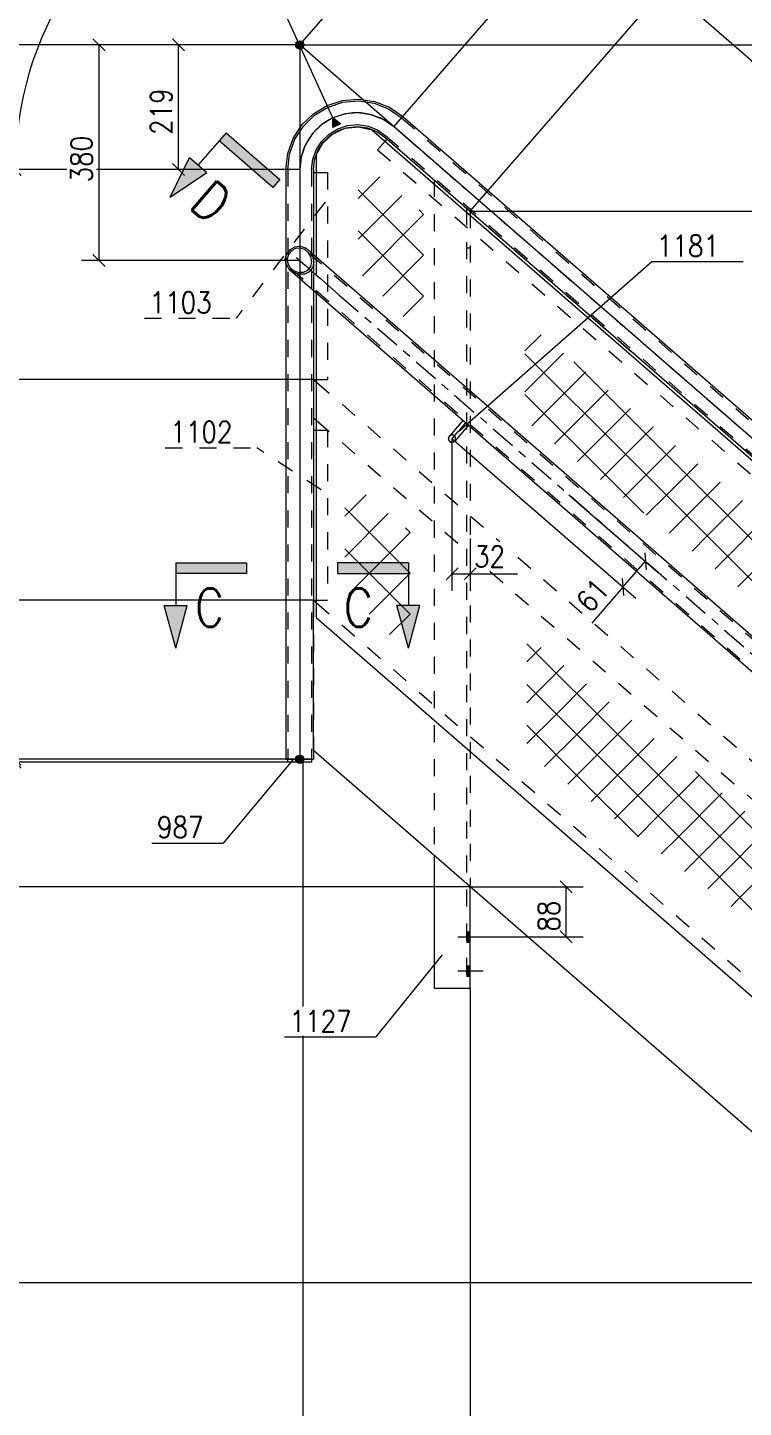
# Model space of a CAD drawing. Header units: millimetres. Extents: x 5 to 846, y 5 to 599.
# Drawn here: x 529.2 to 613.2, y 217 to 378.9 of the extents above; entities that cross this region are included whole.
import ezdxf

# ---------------------------------------------------------------- set-up
doc = ezdxf.new("R2010")
doc.units = ezdxf.units.MM
for name, pattern in [('XKITLINE00', [0]), ('XKITLINE02', [4, 2, -2]), ('XKITLINE03', [6, 3, -1, 1, -1]), ('XKITLINE06', [7, 3, -1, 2, -1])]:
    doc.linetypes.add(name, pattern=pattern)
for name, color, linetype, lineweight in [('Corte', 7, 'Continuous', 0), ('Cota', 4, 'Continuous', 0), ('Marca da peça', 2, 'Continuous', 0), ('Objeto gráfico', 3, 'Continuous', 0), ('Parafuso', 3, 'Continuous', 0), ('Peça', 2, 'Continuous', 0)]:
    doc.layers.add(name, color=color, linetype=linetype, lineweight=lineweight)
doc.styles.add('ROMANS', font='ROMANS__.TTF')
doc.styles.add('SIMPLEX', font='SIMPLEX_.TTF')

# ---------------------------------------------------------------- blocks, each defined once
blk = doc.blocks.new('*A80')
at = {"layer": 'Peça', "color": 4, "linetype": 'XKITLINE00', "lineweight": 0}
for p, q in [((563.85, 365.39), (565.02, 366.49)), ((565.02, 366.49), (566.48, 367.15)), ((566.48, 367.15), (568.07, 367.31)), ((568.07, 367.31), (569.63, 366.96)), ((569.63, 366.96), (703.55, 250.51)), ((563.1, 363.99), (563.85, 365.39)), ((563.1, 363.99), (563.1, 352.02)), ((563.1, 347.8), (563.09, 309.68)), ((563.09, 309.68), (760.94, 137.64))]:
    blk.add_line(p, q, dxfattribs=at)
at = {"layer": 'Peça', "color": 7, "linetype": 'XKITLINE02', "lineweight": 0}
blk.add_line((563.1, 352.02), (563.1, 347.8), dxfattribs=at)
blk = doc.blocks.new('*A81')
at = {"layer": 'Peça', "color": 7, "linetype": 'XKITLINE02', "lineweight": 0}
for p, q in [((571.17, 365.62), (570.29, 364.61)), ((570.29, 364.61), (703, 249.22))]:
    blk.add_line(p, q, dxfattribs=at)
at = {"layer": 'Peça', "color": 4, "linetype": 'XKITLINE00', "lineweight": 0}
for q in [(571.17, 365.62), (704.05, 250.51)]:
    blk.add_line((571.39, 365.87), q, dxfattribs=at)
blk = doc.blocks.new('*A82')
at = {"layer": 'Peça'}
for points in [[(561.13, 376.41), (561.1, 376.41), (561.08, 376.41), (561.05, 376.42), (561.03, 376.42), (561.01, 376.43), (560.98, 376.44), (560.96, 376.44), (560.94, 376.45), (560.92, 376.47), (560.89, 376.48), (560.87, 376.49), (560.85, 376.5), (560.83, 376.52), (560.82, 376.54), (560.8, 376.55), (560.78, 376.57), (560.77, 376.59), (560.75, 376.61), (560.74, 376.63), (560.72, 376.65), (560.71, 376.67), (560.7, 376.69), (560.69, 376.71), (560.68, 376.74), (560.67, 376.76), (560.67, 376.78), (560.66, 376.81), (560.66, 376.83), (560.65, 376.86), (560.65, 376.88), (560.65, 376.91), (560.65, 376.93), (560.65, 376.96), (560.66, 376.98), (560.66, 377), (560.67, 377.03), (560.67, 377.05), (560.68, 377.07), (560.69, 377.1), (560.7, 377.12), (560.71, 377.14), (560.72, 377.16), (560.74, 377.18), (560.75, 377.2), (560.77, 377.22), (560.78, 377.24), (560.8, 377.26), (560.82, 377.28), (560.83, 377.29), (560.85, 377.31), (560.87, 377.32), (560.89, 377.34), (560.92, 377.35), (560.94, 377.36), (560.96, 377.37), (560.98, 377.38), (561.01, 377.38), (561.03, 377.39), (561.05, 377.4), (561.08, 377.4), (561.1, 377.4), (561.13, 377.41), (561.15, 377.41), (561.18, 377.41), (561.2, 377.4), (561.23, 377.4), (561.25, 377.4), (561.27, 377.39), (561.3, 377.38), (561.32, 377.38), (561.34, 377.37), (561.37, 377.36), (561.39, 377.35), (561.41, 377.34), (561.43, 377.32), (561.45, 377.31), (561.47, 377.29), (561.49, 377.28), (561.51, 377.26), (561.52, 377.24), (561.54, 377.22), (561.55, 377.2), (561.57, 377.18), (561.58, 377.16), (561.59, 377.14), (561.6, 377.12), (561.61, 377.1), (561.62, 377.07), (561.63, 377.05), (561.64, 377.03), (561.64, 377), (561.65, 376.98), (561.65, 376.96), (561.65, 376.93), (561.65, 376.91), (561.65, 376.88), (561.65, 376.86), (561.65, 376.83), (561.64, 376.81), (561.64, 376.78), (561.63, 376.76), (561.62, 376.74), (561.61, 376.71), (561.6, 376.69), (561.59, 376.67), (561.58, 376.65), (561.57, 376.63), (561.55, 376.61), (561.54, 376.59), (561.52, 376.57), (561.51, 376.55), (561.49, 376.54), (561.47, 376.52), (561.45, 376.5), (561.43, 376.49), (561.41, 376.48), (561.39, 376.47), (561.37, 376.45), (561.34, 376.44), (561.32, 376.44), (561.3, 376.43), (561.27, 376.42), (561.25, 376.42), (561.23, 376.41), (561.2, 376.41), (561.18, 376.41), (561.15, 376.41)], [(561.13, 376.41), (561.1, 376.41), (561.08, 376.41), (561.05, 376.42), (561.03, 376.42), (561.01, 376.43), (560.98, 376.44), (560.96, 376.44), (560.94, 376.45), (560.92, 376.47), (560.89, 376.48), (560.87, 376.49), (560.85, 376.5), (560.83, 376.52), (560.82, 376.54), (560.8, 376.55), (560.78, 376.57), (560.77, 376.59), (560.75, 376.61), (560.74, 376.63), (560.72, 376.65), (560.71, 376.67), (560.7, 376.69), (560.69, 376.71), (560.68, 376.74), (560.67, 376.76), (560.67, 376.78), (560.66, 376.81), (560.66, 376.83), (560.65, 376.86), (560.65, 376.88), (560.65, 376.91), (560.65, 376.93), (560.65, 376.96), (560.66, 376.98), (560.66, 377), (560.67, 377.03), (560.67, 377.05), (560.68, 377.07), (560.69, 377.1), (560.7, 377.12), (560.71, 377.14), (560.72, 377.16), (560.74, 377.18), (560.75, 377.2), (560.77, 377.22), (560.78, 377.24), (560.8, 377.26), (560.82, 377.28), (560.83, 377.29), (560.85, 377.31), (560.87, 377.32), (560.89, 377.34), (560.92, 377.35), (560.94, 377.36), (560.96, 377.37), (560.98, 377.38), (561.01, 377.38), (561.03, 377.39), (561.05, 377.4), (561.08, 377.4), (561.1, 377.4), (561.13, 377.41), (561.15, 377.41), (561.18, 377.41), (561.2, 377.4), (561.23, 377.4), (561.25, 377.4), (561.27, 377.39), (561.3, 377.38), (561.32, 377.38), (561.34, 377.37), (561.37, 377.36), (561.39, 377.35), (561.41, 377.34), (561.43, 377.32), (561.45, 377.31), (561.47, 377.29), (561.49, 377.28), (561.51, 377.26), (561.52, 377.24), (561.54, 377.22), (561.55, 377.2), (561.57, 377.18), (561.58, 377.16), (561.59, 377.14), (561.6, 377.12), (561.61, 377.1), (561.62, 377.07), (561.63, 377.05), (561.64, 377.03), (561.64, 377), (561.65, 376.98), (561.65, 376.96), (561.65, 376.93), (561.65, 376.91), (561.65, 376.88), (561.65, 376.86), (561.65, 376.83), (561.64, 376.81), (561.64, 376.78), (561.63, 376.76), (561.62, 376.74), (561.61, 376.71), (561.6, 376.69), (561.59, 376.67), (561.58, 376.65), (561.57, 376.63), (561.55, 376.61), (561.54, 376.59), (561.52, 376.57), (561.51, 376.55), (561.49, 376.54), (561.47, 376.52), (561.45, 376.5), (561.43, 376.49), (561.41, 376.48), (561.39, 376.47), (561.37, 376.45), (561.34, 376.44), (561.32, 376.44), (561.3, 376.43), (561.27, 376.42), (561.25, 376.42), (561.23, 376.41), (561.2, 376.41), (561.18, 376.41), (561.15, 376.41)], [(561.13, 292.54), (561.1, 292.54), (561.08, 292.55), (561.05, 292.55), (561.03, 292.55), (561.01, 292.56), (560.98, 292.57), (560.96, 292.58), (560.94, 292.59), (560.92, 292.6), (560.89, 292.61), (560.87, 292.62), (560.85, 292.64), (560.83, 292.65), (560.82, 292.67), (560.8, 292.69), (560.78, 292.7), (560.77, 292.72), (560.75, 292.74), (560.74, 292.76), (560.72, 292.78), (560.71, 292.8), (560.7, 292.83), (560.69, 292.85), (560.68, 292.87), (560.67, 292.89), (560.67, 292.92), (560.66, 292.94), (560.66, 292.97), (560.65, 292.99), (560.65, 293.02), (560.65, 293.04), (560.65, 293.06), (560.65, 293.09), (560.66, 293.11), (560.66, 293.14), (560.67, 293.16), (560.67, 293.18), (560.68, 293.21), (560.69, 293.23), (560.7, 293.25), (560.71, 293.28), (560.72, 293.3), (560.74, 293.32), (560.75, 293.34), (560.77, 293.36), (560.78, 293.38), (560.8, 293.39), (560.82, 293.41), (560.83, 293.43), (560.85, 293.44), (560.87, 293.46), (560.89, 293.47), (560.92, 293.48), (560.94, 293.49), (560.96, 293.5), (560.98, 293.51), (561.01, 293.52), (561.03, 293.52), (561.05, 293.53), (561.08, 293.53), (561.1, 293.54), (561.13, 293.54), (561.15, 293.54), (561.18, 293.54), (561.2, 293.54), (561.23, 293.53), (561.25, 293.53), (561.27, 293.52), (561.3, 293.52), (561.32, 293.51), (561.34, 293.5), (561.37, 293.49), (561.39, 293.48), (561.41, 293.47), (561.43, 293.46), (561.45, 293.44), (561.47, 293.43), (561.49, 293.41), (561.51, 293.39), (561.52, 293.38), (561.54, 293.36), (561.55, 293.34), (561.57, 293.32), (561.58, 293.3), (561.59, 293.28), (561.6, 293.25), (561.61, 293.23), (561.62, 293.21), (561.63, 293.18), (561.64, 293.16), (561.64, 293.14), (561.65, 293.11), (561.65, 293.09), (561.65, 293.06), (561.65, 293.04), (561.65, 293.02), (561.65, 292.99), (561.65, 292.97), (561.64, 292.94), (561.64, 292.92), (561.63, 292.89), (561.62, 292.87), (561.61, 292.85), (561.6, 292.83), (561.59, 292.8), (561.58, 292.78), (561.57, 292.76), (561.55, 292.74), (561.54, 292.72), (561.52, 292.7), (561.51, 292.69), (561.49, 292.67), (561.47, 292.65), (561.45, 292.64), (561.43, 292.62), (561.41, 292.61), (561.39, 292.6), (561.37, 292.59), (561.34, 292.58), (561.32, 292.57), (561.3, 292.56), (561.27, 292.55), (561.25, 292.55), (561.23, 292.55), (561.2, 292.54), (561.18, 292.54), (561.15, 292.54)]]:
    blk.add_hatch(color=7, dxfattribs=at).paths.add_polyline_path(points, flags=17)
at = {"layer": 'Peça', "color": 7, "linetype": 'XKITLINE00', "lineweight": 0}
for p, q in [((762.89, 201.48), (561.15, 376.91)), ((561.15, 376.91), (561.15, 293.04))]:
    blk.add_line(p, q, dxfattribs=at)
at = {"layer": 'Peça', "color": 4, "linetype": 'XKITLINE00', "lineweight": 0}
for p, q in [((562.77, 368.83), (564.39, 369.81)), ((564.39, 369.81), (566.18, 370.39)), ((566.18, 370.39), (568.07, 370.55)), ((568.07, 370.55), (569.93, 370.28)), ((569.93, 370.28), (571.69, 369.59)), ((571.69, 369.59), (573.25, 368.52)), ((561.41, 367.52), (562.77, 368.83)), ((573.25, 368.52), (761.65, 204.69)), ((560.39, 365.93), (561.41, 367.52)), ((563.91, 365.48), (564.73, 366.28)), ((564.73, 366.28), (564.93, 366.4)), ((565.23, 366.58), (565.72, 366.88)), ((565.72, 366.88), (566.26, 367.05)), ((566.6, 367.16), (566.82, 367.23)), ((566.82, 367.23), (567.97, 367.33)), ((567.97, 367.33), (569.11, 367.16)), ((569.11, 367.16), (570.19, 366.74)), ((570.19, 366.74), (571.14, 366.09)), ((559.76, 364.15), (560.39, 365.93)), ((562.89, 363.42), (563.28, 364.51)), ((563.28, 364.51), (563.91, 365.48)), ((571.14, 366.09), (571.39, 365.87)), ((559.54, 362.27), (559.76, 364.15)), ((562.76, 362.27), (562.89, 363.42)), ((559.54, 362.27), (559.54, 352.11)), ((562.76, 362.27), (562.76, 361.94)), ((559.54, 351.22), (559.54, 293.04)), ((562.76, 333.13), (562.76, 331.69)), ((562.76, 294.06), (562.76, 293.04)), ((559.54, 293.04), (562.76, 293.04))]:
    blk.add_line(p, q, dxfattribs=at)
at = {"layer": 'Peça', "color": 7, "linetype": 'XKITLINE02', "lineweight": 0}
for p, q in [((562.9, 368.66), (564.48, 369.61)), ((564.48, 369.61), (566.23, 370.18)), ((566.23, 370.18), (568.06, 370.33)), ((568.06, 370.33), (569.88, 370.07)), ((569.88, 370.07), (571.59, 369.4)), ((571.59, 369.4), (573.11, 368.36)), ((561.58, 367.38), (562.9, 368.66)), ((573.11, 368.36), (761.51, 204.53)), ((560.59, 365.83), (561.58, 367.38)), ((563.74, 365.61), (564.6, 366.45)), ((564.6, 366.45), (565.63, 367.07)), ((564.93, 366.4), (565.23, 366.58)), ((565.63, 367.07), (566.78, 367.44)), ((566.26, 367.05), (566.6, 367.16)), ((566.78, 367.44), (567.98, 367.55)), ((567.98, 367.55), (569.17, 367.37)), ((569.17, 367.37), (570.29, 366.93)), ((570.29, 366.93), (571.28, 366.25)), ((571.28, 366.25), (704.38, 250.51)), ((559.97, 364.1), (560.59, 365.83)), ((562.68, 363.47), (563.09, 364.6)), ((563.09, 364.6), (563.74, 365.61)), ((571.39, 365.87), (704.05, 250.51)), ((559.76, 362.27), (559.97, 364.1)), ((562.55, 362.27), (562.68, 363.47)), ((559.76, 362.27), (559.76, 293.04)), ((562.55, 362.27), (562.55, 293.04)), ((562.76, 361.94), (562.76, 333.13)), ((559.54, 352.11), (559.54, 351.22)), ((562.76, 331.69), (562.76, 294.06))]:
    blk.add_line(p, q, dxfattribs=at)
at = {"layer": 'Peça', "color": 7, "linetype": 'XKITLINE03', "lineweight": 0}
for p, q in [((565.05, 368.34), (563.75, 367.56)), ((566.5, 368.81), (565.05, 368.34)), ((568.02, 368.94), (566.5, 368.81)), ((569.52, 368.72), (568.02, 368.94)), ((570.94, 368.17), (569.52, 368.72)), ((572.19, 367.31), (570.94, 368.17)), ((562.66, 366.5), (561.84, 365.22)), ((563.75, 367.56), (562.66, 366.5)), ((760.59, 203.48), (572.19, 367.31)), ((561.84, 365.22), (561.33, 363.79)), ((561.33, 363.79), (561.15, 362.27)), ((561.15, 362.27), (561.15, 293.04))]:
    blk.add_line(p, q, dxfattribs=at)
at = {"layer": 'Peça', "color": 7, "linetype": 'XKITLINE00', "lineweight": 0}
for centre in [(561.15, 376.91), (561.15, 376.91), (561.15, 293.04)]:
    blk.add_circle(centre, 0.5, dxfattribs=at)
blk = doc.blocks.new('*A83')
at = {"layer": 'Peça', "color": 4, "linetype": 'XKITLINE00', "lineweight": 0}
for p, q in [((562.76, 294.06), (562.76, 311.73)), ((562.76, 311.73), (563.09, 311.44)), ((761.28, 121.45), (562.76, 294.06))]:
    blk.add_line(p, q, dxfattribs=at)
at = {"layer": 'Peça', "color": 7, "linetype": 'XKITLINE02', "lineweight": 0}
blk.add_line((563.09, 311.44), (655.33, 231.24), dxfattribs=at)
blk = doc.blocks.new('*A84')
at = {"layer": 'Peça', "color": 4, "linetype": 'XKITLINE00', "lineweight": 0}
for p, q in [((562.76, 337.64), (563.1, 337.35)), ((562.76, 337.64), (562.76, 333.13)), ((562.76, 333.13), (563.1, 332.84))]:
    blk.add_line(p, q, dxfattribs=at)
at = {"layer": 'Peça', "color": 7, "linetype": 'XKITLINE02', "lineweight": 0}
for p, q in [((563.1, 337.35), (584.64, 318.61)), ((563.1, 332.84), (581.12, 317.17)), ((586.76, 316.77), (634.59, 275.18)), ((583.48, 315.11), (703, 211.19))]:
    blk.add_line(p, q, dxfattribs=at)
blk = doc.blocks.new('*A88')
at = {"layer": 'Peça', "color": 7, "linetype": 'XKITLINE02', "lineweight": 0}
for p, q in [((560.02, 352.91), (560.57, 353.21)), ((560.57, 353.21), (561.21, 353.27)), ((561.21, 353.27), (561.84, 353.07)), ((559.82, 352.32), (559.68, 351.79)), ((559.68, 351.79), (559.76, 351.23)), ((560.02, 352.91), (559.7, 352.52)), ((560.16, 352.74), (559.82, 352.32)), ((560.65, 353), (560.16, 352.74)), ((561.2, 353.05), (560.65, 353)), ((561.74, 352.88), (561.2, 353.05)), ((562.19, 352.52), (561.74, 352.88)), ((561.84, 353.07), (562.36, 352.66)), ((562.19, 352.52), (663.43, 264.49)), ((562.47, 352.03), (562.19, 352.52)), ((562.36, 352.66), (562.43, 352.6)), ((562.36, 352.66), (562.68, 352.09)), ((562.52, 351.7), (562.47, 352.03)), ((562.55, 351.52), (562.52, 351.7)), ((562.56, 351.46), (562.55, 351.52)), ((562.68, 352.09), (562.71, 351.92)), ((562.71, 351.92), (562.8, 351.42)), ((559.7, 350.91), (559.88, 350.6)), ((559.76, 351.23), (560.04, 350.74)), ((559.88, 350.6), (559.99, 350.5)), ((560.39, 350.19), (559.88, 350.6)), ((560.04, 350.74), (693.43, 234.74)), ((560.04, 350.74), (560.49, 350.38)), ((561.02, 349.99), (560.39, 350.19)), ((560.49, 350.38), (561.03, 350.21)), ((561.7, 350.01), (561.02, 349.99)), ((561.03, 350.21), (561.24, 350.23)), ((561.24, 350.23), (561.61, 350.24)), ((561.61, 350.24), (562.11, 350.48)), ((562.28, 350.29), (561.7, 350.01)), ((562.11, 350.48), (562.44, 350.91)), ((562.66, 350.79), (562.28, 350.29)), ((562.44, 350.91), (562.56, 351.46)), ((562.8, 351.42), (562.66, 350.79))]:
    blk.add_line(p, q, dxfattribs=at)
at = {"layer": 'Peça', "color": 4, "linetype": 'XKITLINE00', "lineweight": 0}
for p, q in [((559.46, 351.81), (559.62, 352.42)), ((559.55, 351.17), (559.46, 351.81)), ((559.7, 352.52), (559.62, 352.42)), ((562.43, 352.6), (562.44, 352.59)), ((562.44, 352.59), (663.57, 264.65)), ((559.55, 351.17), (559.7, 350.91)), ((559.99, 350.5), (693.11, 234.74))]:
    blk.add_line(p, q, dxfattribs=at)
at = {"layer": 'Peça', "color": 7, "linetype": 'XKITLINE03', "lineweight": 0}
for p, q in [((560.73, 351.97), (560.73, 351.97)), ((560.73, 351.97), (560.85, 351.86)), ((560.85, 351.86), (561.23, 351.53)), ((561.23, 351.53), (561.83, 351.01)), ((561.83, 351.01), (562.62, 350.32)), ((562.62, 350.32), (563.58, 349.49)), ((563.58, 349.49), (564.64, 348.56)), ((564.64, 348.56), (565.76, 347.59)), ((565.76, 347.59), (703, 228.25))]:
    blk.add_line(p, q, dxfattribs=at)
blk = doc.blocks.new('*A90')
at = {"layer": 'Peça', "color": 4, "linetype": 'XKITLINE00', "lineweight": 0}
for p, q in [((580.32, 332.81), (578.72, 330.97)), ((580.96, 332.26), (579.35, 330.41)), ((580.96, 332.26), (580.32, 332.81)), ((578.61, 330.66), (578.72, 330.97)), ((578.76, 330.37), (578.61, 330.66)), ((579.06, 330.27), (578.76, 330.37)), ((579.35, 330.41), (579.06, 330.27))]:
    blk.add_line(p, q, dxfattribs=at)
at = {"layer": 'Peça', "color": 7, "linetype": 'XKITLINE03', "lineweight": 0}
for p, q in [((580.13, 331.95), (580.64, 332.54)), ((579.03, 330.69), (579.12, 330.79)), ((579.03, 330.69), (579.03, 330.69)), ((579.12, 330.79), (579.36, 331.06)), ((579.36, 331.06), (579.71, 331.47)), ((579.71, 331.47), (580.13, 331.95))]:
    blk.add_line(p, q, dxfattribs=at)
at = {"layer": 'Peça', "color": 7, "linetype": 'XKITLINE02', "lineweight": 0}
for start, end in [(48.9909, 228.9909), (228.9909, 48.9909)]:
    blk.add_arc((579.03, 330.69), 0.423, start, end, dxfattribs=at)
blk = doc.blocks.new('*A94')
at = {"layer": 'Peça', "color": 4, "linetype": 'XKITLINE00', "lineweight": 0}
for p, q in [((562.76, 331.69), (563.1, 331.69)), ((562.76, 331.69), (562.76, 311.73)), ((562.76, 311.73), (563.09, 311.73))]:
    blk.add_line(p, q, dxfattribs=at)
at = {"layer": 'Peça', "color": 7, "linetype": 'XKITLINE02', "lineweight": 0}
for p, q in [((563.1, 331.69), (564.43, 331.69)), ((564.43, 331.69), (564.43, 311.73)), ((563.09, 311.73), (564.43, 311.73))]:
    blk.add_line(p, q, dxfattribs=at)
blk = doc.blocks.new('*A95')
at = {"layer": 'Peça', "color": 4, "linetype": 'XKITLINE00', "lineweight": 0}
for p, q in [((562.76, 361.94), (563.1, 361.94)), ((562.76, 361.94), (562.76, 352.31)), ((562.76, 348.09), (562.76, 337.64)), ((562.76, 337.64), (563.1, 337.64))]:
    blk.add_line(p, q, dxfattribs=at)
at = {"layer": 'Peça', "color": 7, "linetype": 'XKITLINE02', "lineweight": 0}
for p, q in [((563.1, 361.94), (564.43, 361.94)), ((564.43, 361.94), (564.43, 337.64)), ((562.76, 352.31), (562.76, 348.09)), ((563.1, 337.64), (564.43, 337.64))]:
    blk.add_line(p, q, dxfattribs=at)
blk = doc.blocks.new('*A98')
at = {"layer": 'Peça', "color": 4, "linetype": 'XKITLINE00', "lineweight": 0}
for p, q in [((559.75, 292.72), (559.75, 293.04)), ((562.5, 292.72), (559.75, 292.72)), ((561.15, 293.04), (561.15, 292.72)), ((562.55, 292.72), (562.5, 292.72)), ((562.55, 293.04), (562.55, 292.72))]:
    blk.add_line(p, q, dxfattribs=at)
at = {"layer": 'Peça', "color": 7, "linetype": 'XKITLINE02', "lineweight": 0}
for p, q in [((562.55, 293.04), (559.75, 293.04)), ((562.5, 292.72), (562.55, 292.72))]:
    blk.add_line(p, q, dxfattribs=at)
blk = doc.blocks.new('*A99')
at = {"layer": 'Peça', "color": 7, "linetype": 'XKITLINE02', "lineweight": 0}
for p, q in [((576.92, 361.06), (581.15, 357.38)), ((576.92, 361.06), (576.92, 281.75)), ((580.73, 357.75), (580.73, 266.19)), ((581.15, 357.38), (581.15, 318.61)), ((580.73, 353.08), (581.15, 353.08)), ((581.15, 315.11), (581.15, 278.07))]:
    blk.add_line(p, q, dxfattribs=at)
at = {"layer": 'Peça', "color": 4, "linetype": 'XKITLINE00', "lineweight": 0}
for p, q in [((576.92, 281.75), (576.92, 266.19)), ((581.15, 266.19), (581.15, 278.07)), ((576.92, 266.19), (581.15, 266.19))]:
    blk.add_line(p, q, dxfattribs=at)
blk = doc.blocks.new('*A101')
at = {"layer": 'Parafuso'}
for points in [[(581.15, 271.59), (580.73, 271.59), (580.73, 272.79), (581.15, 272.79)], [(581.15, 267.59), (580.73, 267.59), (580.73, 268.79), (581.15, 268.79)]]:
    blk.add_hatch(color=7, dxfattribs=at).paths.add_polyline_path(points, flags=17)
at = {"layer": 'Parafuso', "color": 7, "linetype": 'XKITLINE00', "lineweight": 0}
for p, q in [((579.73, 272.19), (582.69, 272.19)), ((580.73, 272.79), (581.15, 272.79)), ((580.73, 271.59), (581.15, 271.59)), ((579.73, 268.19), (582.69, 268.19)), ((580.73, 268.79), (581.15, 268.79)), ((580.73, 267.59), (581.15, 267.59))]:
    blk.add_line(p, q, dxfattribs=at)
blk = doc.blocks.new('*A138')
at = {"layer": 'Objeto gráfico', "color": 2, "linetype": 'XKITLINE00', "lineweight": 0}
for p, q in [((598.84, 295.59), (587.82, 306.61)), ((587.82, 304.47), (589.51, 306.17)), ((588.89, 300.75), (592.17, 304.04)), ((596.45, 293.19), (587.82, 301.82)), ((591.28, 298.36), (594.82, 301.9)), ((587.82, 299.68), (588.89, 300.75)), ((593.67, 295.96), (597.48, 299.77)), ((587.82, 294.9), (591.28, 298.36)), ((594.05, 290.8), (587.82, 297.03)), ((596.07, 293.57), (600.13, 297.63)), ((589.9, 292.19), (593.67, 295.96)), ((598.46, 291.18), (602.78, 295.49)), ((621.92, 272.51), (598.84, 295.59)), ((592.64, 290.14), (596.07, 293.57)), ((600.86, 288.78), (605.44, 293.36)), ((620.02, 269.62), (596.45, 293.19)), ((623.82, 275.39), (607.61, 291.61)), ((600.91, 283.94), (594.05, 290.8)), ((595.38, 288.09), (598.46, 291.18)), ((603.25, 286.39), (608.09, 291.22)), ((598.11, 286.04), (600.86, 288.78)), ((605.65, 283.99), (610.74, 289.09)), ((608.04, 281.6), (613.4, 286.95)), ((600.85, 283.98), (603.25, 286.39)), ((603.59, 281.93), (605.65, 283.99)), ((610.44, 279.2), (616.05, 284.82)), ((612.83, 276.81), (618.71, 282.68)), ((606.33, 279.88), (608.04, 281.6)), ((615.23, 274.41), (621.36, 280.54)), ((609.07, 277.83), (610.44, 279.2)), ((617.62, 272.02), (624.01, 278.41)), ((611.8, 275.78), (612.83, 276.81)), ((614.54, 273.73), (615.23, 274.41)), ((617.28, 271.67), (617.62, 272.02))]:
    blk.add_line(p, q, dxfattribs=at)
blk = doc.blocks.new('*A139')
at = {"layer": 'Objeto gráfico', "color": 2, "linetype": 'XKITLINE00', "lineweight": 0}
for p, q in [((587.6, 340.98), (589.49, 342.87)), ((599.79, 328.47), (587.6, 340.66)), ((589.83, 338.42), (592.12, 340.71)), ((602.18, 330.86), (593.35, 339.7)), ((587.6, 336.19), (589.83, 338.42)), ((592.23, 336.03), (594.75, 338.55)), ((597.39, 326.07), (587.6, 335.87)), ((588.39, 332.19), (592.23, 336.03)), ((594.62, 333.63), (597.38, 336.39)), ((597.02, 331.24), (600, 334.22)), ((591.08, 330.09), (594.62, 333.63)), ((593.77, 327.99), (597.02, 331.24)), ((599.41, 328.84), (602.63, 332.06)), ((625.15, 307.89), (602.18, 330.86)), ((596.46, 325.89), (599.41, 328.84)), ((601.81, 326.45), (605.26, 329.9)), ((623.36, 304.9), (599.79, 328.47)), ((604.2, 324.05), (607.89, 327.74)), ((601.54, 321.92), (597.39, 326.07)), ((599.15, 323.79), (601.81, 326.45)), ((601.84, 321.69), (604.2, 324.05)), ((606.6, 321.66), (610.52, 325.58)), ((608.99, 319.26), (613.14, 323.42)), ((604.53, 319.59), (606.6, 321.66)), ((611.39, 316.87), (615.77, 321.26)), ((607.22, 317.49), (608.99, 319.26)), ((613.78, 314.47), (618.4, 319.1)), ((626.95, 310.89), (620.31, 317.53)), ((609.91, 315.39), (611.39, 316.87)), ((616.18, 312.08), (621.03, 316.93)), ((612.6, 313.29), (613.78, 314.47)), ((618.57, 309.69), (623.66, 314.77)), ((615.29, 311.19), (616.18, 312.08)), ((620.96, 307.29), (626.29, 312.61)), ((617.98, 309.09), (618.57, 309.69)), ((620.67, 307), (620.96, 307.29)), ((623.36, 304.9), (623.36, 304.9)), ((623.36, 304.9), (623.36, 304.9)), ((623.36, 304.9), (623.36, 304.9))]:
    blk.add_line(p, q, dxfattribs=at)
blk = doc.blocks.new('*A140')
at = {"layer": 'Objeto gráfico', "color": 2, "linetype": 'XKITLINE00', "lineweight": 0}
for p, q in [((566.43, 321.57), (568.95, 324.09)), ((574.1, 314.88), (566.43, 322.55)), ((566.43, 316.78), (571.55, 321.9)), ((566.92, 312.48), (574.1, 319.67)), ((574.1, 319.67), (573.56, 320.21)), ((574.1, 310.09), (566.43, 317.76)), ((569.31, 310.09), (574.1, 314.88)), ((571.71, 307.69), (574.1, 310.09))]:
    blk.add_line(p, q, dxfattribs=at)
blk = doc.blocks.new('*A141')
at = {"layer": 'Objeto gráfico', "color": 2, "linetype": 'XKITLINE00', "lineweight": 0}
for p, q in [((568.03, 358.9), (570.55, 361.42)), ((575.7, 352.21), (568.03, 359.88)), ((568.03, 354.11), (573.15, 359.23)), ((568.52, 349.81), (575.7, 357)), ((575.7, 357), (575.16, 357.54)), ((575.7, 347.42), (568.03, 355.09)), ((570.91, 347.42), (575.7, 352.21)), ((573.31, 345.02), (575.7, 347.42))]:
    blk.add_line(p, q, dxfattribs=at)
blk = doc.blocks.new('*A142')
at = {"layer": 'Objeto gráfico', "color": 7, "linetype": 'XKITLINE06', "lineweight": 0}
blk.add_line((561.15, 376.91), (561.15, 362.27), dxfattribs=at)
blk = doc.blocks.new('*A383')
at = {"layer": 'Cota', "color": 7, "linetype": 'XKITLINE00', "lineweight": 0}
blk.add_line((561.15, 376.91), (830.52, 376.91), dxfattribs=at)
blk = doc.blocks.new('*A384')
at = {"layer": 'Cota', "color": 7, "linetype": 'XKITLINE00', "lineweight": 0}
for p, q in [((561.15, 376.91), (807.38, 376.91)), ((581.15, 357.38), (807.38, 357.38))]:
    blk.add_line(p, q, dxfattribs=at)
blk = doc.blocks.new('*A385')
at = {"layer": 'Cota', "color": 7, "linetype": 'XKITLINE00', "lineweight": 0}
blk.add_line((581.15, 357.38), (807.38, 357.38), dxfattribs=at)
blk = doc.blocks.new('*A391')
at = {"layer": 'Cota', "color": 7, "linetype": 'XKITLINE00', "lineweight": 0}
blk.add_line((561.15, 376.91), (818.41, 376.91), dxfattribs=at)
blk = doc.blocks.new('*A392')
at = {"layer": 'Cota', "color": 7, "linetype": 'XKITLINE00', "lineweight": 0}
blk.add_line((561.15, 376.91), (597.68, 418.92), dxfattribs=at)
blk = doc.blocks.new('*A393')
at = {"layer": 'Cota', "color": 7, "linetype": 'XKITLINE00', "lineweight": 0}
blk.add_line((561.15, 293.04), (503.07, 293.04), dxfattribs=at)
blk = doc.blocks.new('*A398')
at = {"layer": 'Cota', "color": 7, "linetype": 'XKITLINE00', "lineweight": 0}
for p, q in [((572.19, 367.31), (595.47, 394.07)), ((594.12, 392.52), (782.52, 228.69))]:
    blk.add_line(p, q, dxfattribs=at)
blk = doc.blocks.new('*A399')
at = {"layer": 'Cota', "color": 7, "linetype": 'XKITLINE00', "lineweight": 0}
for p, q in [((561.51, 293.04), (561.51, 264.03)), ((561.51, 260.57), (561.51, 100.99))]:
    blk.add_line(p, q, dxfattribs=at)
blk = doc.blocks.new('*A403')
at = {"layer": 'Cota', "color": 7, "linetype": 'XKITLINE00', "lineweight": 0}
blk.add_line((581.15, 266.19), (581.15, 102.63), dxfattribs=at)
blk = doc.blocks.new('*A404')
at = {"layer": 'Cota', "color": 7, "linetype": 'XKITLINE00', "lineweight": 0}
for p, q in [((561.51, 293.04), (561.51, 264.03)), ((581.15, 266.19), (581.15, 102.63)), ((561.51, 260.57), (561.51, 102.63))]:
    blk.add_line(p, q, dxfattribs=at)
blk = doc.blocks.new('*A405')
at = {"layer": 'Corte'}
for points in [[(551.7, 365.65), (552.52, 366.6), (558.81, 361.13)], [(557.99, 360.19), (551.7, 365.65), (558.81, 361.13)], [(545.96, 359.05), (548.23, 363.7), (550.25, 361.95)]]:
    blk.add_hatch(color=6, dxfattribs=at).paths.add_polyline_path(points, flags=17)
at = {"layer": 'Corte', "color": 6, "linetype": 'XKITLINE00', "lineweight": 0}
for p, q in [((552.52, 366.6), (549.24, 362.82)), ((552.52, 366.6), (558.81, 361.13)), ((557.99, 360.19), (551.7, 365.65)), ((545.96, 359.05), (548.23, 363.7)), ((548.23, 363.7), (550.25, 361.95)), ((545.96, 359.05), (550.25, 361.95)), ((558.81, 361.13), (557.99, 360.19))]:
    blk.add_line(p, q, dxfattribs=at)
at = {"layer": 'Corte', "color": 4, "style": 'ROMANS', "width": 0.85}
blk.add_text('D', height=4.5, rotation=-41.0123, dxfattribs=at).set_placement((547.98, 357.95))
blk = doc.blocks.new('*A419')
at = {"layer": 'Marca da peça', "color": 7, "linetype": 'XKITLINE00', "lineweight": 0}
for p, q in [((579.81, 331.52), (602.49, 351.47)), ((602.49, 351.47), (613.23, 351.47))]:
    blk.add_line(p, q, dxfattribs=at)
at = {"layer": 'Marca da peça', "color": 4, "style": 'ROMANS', "width": 0.85}
blk.add_text('1181', height=2.5, dxfattribs=at).set_placement((603.09, 352.07))
blk = doc.blocks.new('*A423')
at = {"layer": 'Marca da peça', "color": 7, "linetype": 'XKITLINE02', "lineweight": 0}
for p in [(545.37, 329.62), (563.65, 324.69)]:
    blk.add_line(p, (556.11, 329.62), dxfattribs=at)
at = {"layer": 'Marca da peça', "color": 4, "style": 'ROMANS', "width": 0.85}
blk.add_text('1102', height=2.5, dxfattribs=at).set_placement((545.97, 330.22))
blk = doc.blocks.new('*A424')
at = {"layer": 'Marca da peça', "color": 7, "linetype": 'XKITLINE02', "lineweight": 0}
for p in [(564.12, 358.46), (542.93, 344.83)]:
    blk.add_line(p, (553.68, 344.83), dxfattribs=at)
at = {"layer": 'Marca da peça', "color": 4, "style": 'ROMANS', "width": 0.85}
blk.add_text('1103', height=2.5, dxfattribs=at).set_placement((543.53, 345.43))
blk = doc.blocks.new('*A427')
at = {"layer": 'Marca da peça', "color": 7, "linetype": 'XKITLINE00', "lineweight": 0}
for p in [(560.33, 292.96), (543.79, 283.21)]:
    blk.add_line(p, (552.15, 283.21), dxfattribs=at)
at = {"layer": 'Marca da peça', "color": 4, "style": 'ROMANS', "width": 0.85}
blk.add_text('987', height=2.5, dxfattribs=at).set_placement((544.39, 283.81))
blk = doc.blocks.new('*A428')
at = {"layer": 'Marca da peça', "color": 7, "linetype": 'XKITLINE00', "lineweight": 0}
for p in [(577.88, 270.08), (559.36, 260.45)]:
    blk.add_line(p, (570.1, 260.45), dxfattribs=at)
at = {"layer": 'Marca da peça', "color": 4, "style": 'ROMANS', "width": 0.85}
blk.add_text('1127', height=2.5, dxfattribs=at).set_placement((559.96, 261.05))
blk = doc.blocks.new('*A433')
at = {"layer": 'Cota', "color": 7, "linetype": 'XKITLINE00', "lineweight": 0}
for p, q in [((514.52, 232.29), (515.93, 230.87)), ((634.62, 231.58), (513.18, 231.58)), ((515.23, 185.09), (515.23, 231.58)), ((688.09, 185.09), (513.18, 185.09)), ((514.52, 185.8), (515.93, 184.38))]:
    blk.add_line(p, q, dxfattribs=at)
at = {"layer": 'Cota', "color": 3}
for p in [(515.23, 231.58), (515.23, 185.09)]:
    blk.add_point(p, dxfattribs=at)
at = {"layer": 'Cota', "color": 3, "style": 'SIMPLEX', "width": 0.85}
blk.add_text('697', height=2.5, rotation=90.0002, dxfattribs=at).set_placement((514.43, 204.85))
blk = doc.blocks.new('*A434')
at = {"layer": 'Cota', "color": 7, "linetype": 'XKITLINE00', "lineweight": 0}
for p, q in [((514.52, 278.78), (515.93, 277.37)), ((581.15, 278.07), (513.18, 278.07)), ((515.23, 231.58), (515.23, 278.07)), ((514.52, 232.29), (515.93, 230.87)), ((634.62, 231.58), (513.18, 231.58))]:
    blk.add_line(p, q, dxfattribs=at)
at = {"layer": 'Cota', "color": 3}
for p in [(515.23, 278.07), (515.23, 231.58)]:
    blk.add_point(p, dxfattribs=at)
at = {"layer": 'Cota', "color": 3, "style": 'SIMPLEX', "width": 0.85}
blk.add_text('697', height=2.5, rotation=90.0002, dxfattribs=at).set_placement((514.43, 251.35))
blk = doc.blocks.new('*A435')
at = {"layer": 'Cota', "color": 7, "linetype": 'XKITLINE00', "lineweight": 0}
for p, q in [((514.52, 293.75), (515.93, 292.33)), ((561.15, 293.04), (513.18, 293.04)), ((515.23, 278.07), (515.23, 293.04)), ((514.52, 278.78), (515.93, 277.37)), ((581.15, 278.07), (513.18, 278.07))]:
    blk.add_line(p, q, dxfattribs=at)
at = {"layer": 'Cota', "color": 3}
for p in [(515.23, 293.04), (515.23, 278.07)]:
    blk.add_point(p, dxfattribs=at)
at = {"layer": 'Cota', "color": 3, "style": 'SIMPLEX', "width": 0.85}
blk.add_text('224', height=2.5, rotation=90.0002, dxfattribs=at).set_placement((514.43, 282.08))
blk = doc.blocks.new('*A437')
at = {"layer": 'Cota', "color": 7, "linetype": 'XKITLINE00', "lineweight": 0}
for p, q in [((581.15, 357.38), (612.26, 393.16)), ((611.91, 391.68), (609.92, 391.54)), ((610.92, 391.61), (664.38, 345.12)), ((634.62, 310.89), (665.73, 346.67)), ((665.38, 345.19), (663.39, 345.05))]:
    blk.add_line(p, q, dxfattribs=at)
at = {"layer": 'Cota', "color": 3}
for p in [(610.92, 391.61), (664.38, 345.12)]:
    blk.add_point(p, dxfattribs=at)
at = {"layer": 'Cota', "color": 3, "style": 'SIMPLEX', "width": 0.85}
blk.add_text('1063', height=2.5, rotation=-41.0066, dxfattribs=at).set_placement((634.85, 371.86))
blk = doc.blocks.new('*A438')
at = {"layer": 'Cota', "color": 7, "linetype": 'XKITLINE00', "lineweight": 0}
for p, q in [((561.15, 376.91), (591.21, 411.47)), ((590.86, 409.99), (588.86, 409.85)), ((589.86, 409.92), (610.92, 391.61)), ((581.15, 357.38), (612.26, 393.16)), ((611.91, 391.68), (609.92, 391.54))]:
    blk.add_line(p, q, dxfattribs=at)
at = {"layer": 'Cota', "color": 3}
for p in [(589.86, 409.92), (610.92, 391.61)]:
    blk.add_point(p, dxfattribs=at)
at = {"layer": 'Cota', "color": 3, "style": 'SIMPLEX', "width": 0.85}
blk.add_text('419', height=2.5, rotation=-41.0066, dxfattribs=at).set_placement((598.46, 403.5))
blk = doc.blocks.new('*A440')
at = {"layer": 'Cota', "color": 7, "linetype": 'XKITLINE00', "lineweight": 0}
for p, q in [((579.03, 330.69), (600.6, 311.94)), ((592.76, 324.11), (603.25, 314.99)), ((599.09, 313.25), (601.74, 316.3)), ((601.67, 317.3), (601.81, 315.3)), ((599.09, 313.25), (595.43, 309.04)), ((599.09, 313.25), (595.43, 309.04)), ((599.02, 314.25), (599.16, 312.26))]:
    blk.add_line(p, q, dxfattribs=at)
at = {"layer": 'Cota', "color": 3}
for p in [(601.74, 316.3), (599.09, 313.25)]:
    blk.add_point(p, dxfattribs=at)
at = {"layer": 'Cota', "color": 3, "style": 'SIMPLEX', "width": 0.85}
blk.add_text('61', height=2.5, rotation=48.9936, dxfattribs=at).set_placement((595.28, 310.1))
blk = doc.blocks.new('*A441')
at = {"layer": 'Cota', "color": 7, "linetype": 'XKITLINE00', "lineweight": 0}
for p, q in [((527.04, 293.75), (528.45, 292.33)), ((527.04, 293.43), (528.45, 292.02)), ((561.15, 293.04), (525.69, 293.04)), ((559.75, 292.72), (525.69, 292.72)), ((527.74, 292.72), (527.74, 293.04)), ((527.74, 292.72), (527.74, 288.99)), ((527.74, 292.72), (527.74, 288.99))]:
    blk.add_line(p, q, dxfattribs=at)
at = {"layer": 'Cota', "color": 3}
for p in [(527.74, 293.04), (527.74, 292.72)]:
    blk.add_point(p, dxfattribs=at)
at = {"layer": 'Cota', "color": 3, "style": 'SIMPLEX', "width": 0.85}
blk.add_text('5', height=2.5, rotation=90.0002, dxfattribs=at).set_placement((526.94, 289.7))
blk = doc.blocks.new('*A442')
at = {"layer": 'Cota'}
blk.add_hatch(color=7, dxfattribs=at).paths.add_polyline_path([(565.02, 367.23), (565.05, 368.34), (565.92, 367.64)], flags=17)
at = {"layer": 'Cota', "color": 7, "linetype": 'XKITLINE00', "lineweight": 0}
for p, q in [((565.05, 368.34), (552.41, 396.09)), ((565.02, 367.23), (565.05, 368.34)), ((565.92, 367.64), (565.05, 368.34)), ((565.92, 367.64), (565.02, 367.23))]:
    blk.add_line(p, q, dxfattribs=at)
blk.add_arc((567.82, 362.27), 6.67, 48.9907, 179.9999, dxfattribs=at)
at = {"layer": 'Cota', "color": 3, "style": 'SIMPLEX', "width": 0.85}
blk.add_text('R 100', height=2.5, rotation=-65.5063, dxfattribs=at).set_placement((550.66, 391.96))
blk = doc.blocks.new('*A451')
at = {"layer": 'Cota', "color": 7, "linetype": 'XKITLINE00', "lineweight": 0}
for p, q in [((591.73, 278.78), (593.14, 277.37)), ((581.15, 278.07), (594.44, 278.07)), ((592.44, 272.19), (592.44, 278.07)), ((582.69, 272.19), (594.44, 272.19)), ((591.73, 272.9), (593.14, 271.48))]:
    blk.add_line(p, q, dxfattribs=at)
at = {"layer": 'Cota', "color": 3}
for p in [(592.44, 278.07), (592.44, 272.19)]:
    blk.add_point(p, dxfattribs=at)
at = {"layer": 'Cota', "color": 3, "style": 'SIMPLEX', "width": 0.85}
blk.add_text('88', height=2.5, rotation=90.0002, dxfattribs=at).set_placement((591.64, 272.81))
blk = doc.blocks.new('*A457')
at = {"layer": 'Cota', "color": 7, "linetype": 'XKITLINE00', "lineweight": 0}
for p, q in [((579.03, 330.69), (579.03, 312.81)), ((581.15, 318.95), (581.15, 312.81)), ((579.74, 315.52), (578.33, 314.11)), ((579.03, 314.81), (581.15, 314.81)), ((581.86, 315.52), (580.44, 314.11)), ((581.15, 314.81), (586.73, 314.81)), ((581.15, 314.81), (586.73, 314.81))]:
    blk.add_line(p, q, dxfattribs=at)
at = {"layer": 'Cota', "color": 3}
for p in [(579.03, 314.81), (581.15, 314.81)]:
    blk.add_point(p, dxfattribs=at)
at = {"layer": 'Cota', "color": 3, "style": 'SIMPLEX', "width": 0.85}
blk.add_text('32', height=2.5, dxfattribs=at).set_placement((581.62, 315.61))
blk = doc.blocks.new('*A458')
at = {"layer": 'Corte'}
for points in [[(546.59, 314.85), (546.59, 316.1), (554.92, 316.1)], [(554.92, 314.85), (546.59, 314.85), (554.92, 316.1)], [(565.58, 314.85), (565.58, 316.1), (573.91, 316.1)], [(573.91, 314.85), (565.58, 314.85), (573.91, 316.1)], [(546.59, 306.1), (545.25, 311.1), (547.93, 311.1)], [(573.91, 306.1), (572.57, 311.1), (575.25, 311.1)]]:
    blk.add_hatch(color=6, dxfattribs=at).paths.add_polyline_path(points, flags=17)
at = {"layer": 'Corte', "color": 6, "linetype": 'XKITLINE00', "lineweight": 0}
for p, q in [((546.59, 316.1), (554.92, 316.1)), ((546.59, 316.1), (546.59, 311.1)), ((554.92, 316.1), (554.92, 314.85)), ((573.91, 316.1), (565.58, 316.1)), ((565.58, 316.1), (565.58, 314.85)), ((573.91, 316.1), (573.91, 311.1)), ((554.92, 314.85), (546.59, 314.85)), ((565.58, 314.85), (573.91, 314.85)), ((545.25, 311.1), (547.93, 311.1)), ((546.59, 306.1), (545.25, 311.1)), ((546.59, 306.1), (547.93, 311.1)), ((575.25, 311.1), (572.57, 311.1)), ((573.91, 306.1), (572.57, 311.1)), ((573.91, 306.1), (575.25, 311.1))]:
    blk.add_line(p, q, dxfattribs=at)
at = {"layer": 'Corte', "color": 4, "style": 'ROMANS', "width": 0.85}
for p in [(548.84, 308.6), (566.31, 308.6)]:
    blk.add_text('C', height=4.5, dxfattribs=at).set_placement(p)
blk = doc.blocks.new('*A461')
at = {"layer": 'Cota', "color": 7, "linetype": 'XKITLINE00', "lineweight": 0}
for p, q in [((572.19, 367.31), (595.46, 394.06)), ((595.11, 392.58), (593.11, 392.44)), ((527.04, 362.98), (528.46, 361.57)), ((533.79, 362.27), (525.7, 362.27)), ((561.15, 362.27), (537.29, 362.27))]:
    blk.add_line(p, q, dxfattribs=at)
blk.add_arc((567.82, 362.27), 40.07, 48.9908, 180, dxfattribs=at)
at = {"layer": 'Cota', "color": 7}
for p in [(594.11, 392.51), (527.75, 362.27)]:
    blk.add_point(p, dxfattribs=at)
at = {"layer": 'Cota', "color": 3, "style": 'SIMPLEX', "width": 0.85}
blk.add_text('229', height=2.5, rotation=24.4939, dxfattribs=at).set_placement((547.71, 398.02))
blk = doc.blocks.new('*A462')
at = {"layer": 'Cota', "color": 7, "linetype": 'XKITLINE00', "lineweight": 0}
for p, q in [((536.88, 377.61), (538.3, 376.2)), ((561.15, 376.91), (535.54, 376.91)), ((537.59, 351.6), (537.59, 376.91)), ((561.15, 351.6), (535.54, 351.6)), ((536.88, 352.3), (538.3, 350.89))]:
    blk.add_line(p, q, dxfattribs=at)
at = {"layer": 'Cota', "color": 3}
for p in [(537.59, 376.91), (537.59, 351.6)]:
    blk.add_point(p, dxfattribs=at)
at = {"layer": 'Cota', "color": 3, "style": 'SIMPLEX', "width": 0.85}
blk.add_text('380', height=2.5, rotation=90.0002, dxfattribs=at).set_placement((536.79, 360.77))
blk = doc.blocks.new('*A463')
at = {"layer": 'Cota', "color": 7, "linetype": 'XKITLINE00', "lineweight": 0}
for p, q in [((546.23, 377.61), (547.64, 376.2)), ((561.15, 376.91), (544.88, 376.91)), ((546.93, 362.27), (546.93, 376.91)), ((546.23, 362.98), (547.64, 361.57)), ((561.15, 362.27), (544.88, 362.27))]:
    blk.add_line(p, q, dxfattribs=at)
at = {"layer": 'Cota', "color": 3}
for p in [(546.93, 376.91), (546.93, 362.27)]:
    blk.add_point(p, dxfattribs=at)
at = {"layer": 'Cota', "color": 3, "style": 'SIMPLEX', "width": 0.85}
blk.add_text('219', height=2.5, rotation=90.0002, dxfattribs=at).set_placement((546.13, 366.34))
blk = doc.blocks.new('*A464')
at = {"layer": 'Cota', "color": 7, "linetype": 'XKITLINE00', "lineweight": 0}
for p, q in [((504.41, 377.61), (505.83, 376.2)), ((561.15, 376.91), (503.07, 376.91)), ((505.12, 293.04), (505.12, 376.91)), ((504.41, 293.75), (505.83, 292.33)), ((561.15, 293.04), (503.07, 293.04))]:
    blk.add_line(p, q, dxfattribs=at)
at = {"layer": 'Cota', "color": 3}
for p in [(505.12, 376.91), (505.12, 293.04)]:
    blk.add_point(p, dxfattribs=at)
at = {"layer": 'Cota', "color": 3, "style": 'SIMPLEX', "width": 0.85}
blk.add_text('1258', height=2.5, rotation=90.0002, dxfattribs=at).set_placement((504.32, 330.56))
blk = doc.blocks.new('*A465')
at = {"layer": 'Cota', "color": 7, "linetype": 'XKITLINE00', "lineweight": 0}
for p, q in [((562.76, 311.73), (513.18, 311.73)), ((514.52, 312.44), (515.93, 311.03)), ((515.23, 293.04), (515.23, 311.73)), ((514.52, 293.75), (515.93, 292.33)), ((561.15, 293.04), (513.18, 293.04))]:
    blk.add_line(p, q, dxfattribs=at)
at = {"layer": 'Cota', "color": 3}
for p in [(515.23, 311.73), (515.23, 293.04)]:
    blk.add_point(p, dxfattribs=at)
at = {"layer": 'Cota', "color": 3, "style": 'SIMPLEX', "width": 0.85}
blk.add_text('280', height=2.5, rotation=90.0002, dxfattribs=at).set_placement((514.43, 298.91))
blk = doc.blocks.new('*A466')
at = {"layer": 'Cota', "color": 7, "linetype": 'XKITLINE00', "lineweight": 0}
for p, q in [((562.76, 337.64), (513.18, 337.64)), ((514.52, 338.35), (515.93, 336.93)), ((515.23, 311.73), (515.23, 337.64)), ((562.76, 311.73), (513.18, 311.73)), ((514.52, 312.44), (515.93, 311.03))]:
    blk.add_line(p, q, dxfattribs=at)
at = {"layer": 'Cota', "color": 3}
for p in [(515.23, 337.64), (515.23, 311.73)]:
    blk.add_point(p, dxfattribs=at)
at = {"layer": 'Cota', "color": 3, "style": 'SIMPLEX', "width": 0.85}
blk.add_text('389', height=2.5, rotation=90.0002, dxfattribs=at).set_placement((514.43, 321.21))
blk = doc.blocks.new('*A467')
at = {"layer": 'Cota', "color": 7, "linetype": 'XKITLINE00', "lineweight": 0}
for p, q in [((514.52, 377.61), (515.93, 376.2)), ((561.15, 376.91), (513.18, 376.91)), ((515.23, 337.64), (515.23, 376.91)), ((562.76, 337.64), (513.18, 337.64)), ((514.52, 338.35), (515.93, 336.93))]:
    blk.add_line(p, q, dxfattribs=at)
at = {"layer": 'Cota', "color": 3}
for p in [(515.23, 376.91), (515.23, 337.64)]:
    blk.add_point(p, dxfattribs=at)
at = {"layer": 'Cota', "color": 3, "style": 'SIMPLEX', "width": 0.85}
blk.add_text('589', height=2.5, rotation=90.0002, dxfattribs=at).set_placement((514.43, 353.79))
blk = doc.blocks.new('*A468')
at = {"layer": 'Cota', "color": 7, "linetype": 'XKITLINE00', "lineweight": 0}
for p, q in [((561.15, 376.91), (575.02, 392.86)), ((574.67, 391.38), (572.68, 391.24)), ((573.68, 391.31), (584.72, 381.71)), ((572.19, 367.31), (586.06, 383.25)), ((585.71, 381.78), (583.72, 381.64))]:
    blk.add_line(p, q, dxfattribs=at)
at = {"layer": 'Cota', "color": 3}
for p in [(573.68, 391.31), (584.72, 381.71)]:
    blk.add_point(p, dxfattribs=at)
at = {"layer": 'Cota', "color": 3, "style": 'SIMPLEX', "width": 0.85}
blk.add_text('219', height=2.5, rotation=-41.0066, dxfattribs=at).set_placement((577.27, 389.24))
blk = doc.blocks.new('*A469')
at = {"layer": 'Cota', "color": 7, "linetype": 'XKITLINE00', "lineweight": 0}
for p, q in [((527.04, 362.98), (528.45, 361.57)), ((533.79, 362.27), (525.69, 362.27)), ((527.74, 293.04), (527.74, 362.27)), ((561.15, 362.27), (537.29, 362.27)), ((527.04, 293.75), (528.45, 292.33)), ((561.15, 293.04), (525.69, 293.04))]:
    blk.add_line(p, q, dxfattribs=at)
at = {"layer": 'Cota', "color": 3}
for p in [(527.74, 362.27), (527.74, 293.04)]:
    blk.add_point(p, dxfattribs=at)
at = {"layer": 'Cota', "color": 3, "style": 'SIMPLEX', "width": 0.85}
blk.add_text('1039', height=2.5, rotation=90.0002, dxfattribs=at).set_placement((526.94, 323.25))

msp = doc.modelspace()

# ---------------------------------------------------------------- block references
at = {"lineweight": 0}
for name in ['*A392', '*A438', '*A461', '*A442', '*A398', '*A468', '*A437', '*A464', '*A467', '*A462', '*A463', '*A383', '*A384', '*A391', '*A82', '*A142', '*A80', '*A81', '*A469', '*A95', '*A141', '*A99', '*A424', '*A385', '*A88', '*A419', '*A139', '*A466', '*A84', '*A423', '*A90', '*A94', '*A457', '*A440', '*A140', '*A465', '*A83', '*A138', '*A393', '*A435', '*A441', '*A427', '*A98', '*A399', '*A404', '*A434', '*A451', '*A101', '*A428', '*A403', '*A433']:
    msp.add_blockref(name, (0, 0), dxfattribs=at)
at = {"layer": 'Corte', "lineweight": 0}
for name in ['*A405', '*A458']:
    msp.add_blockref(name, (0, 0), dxfattribs=at)

doc.saveas('drawing.dxf')
